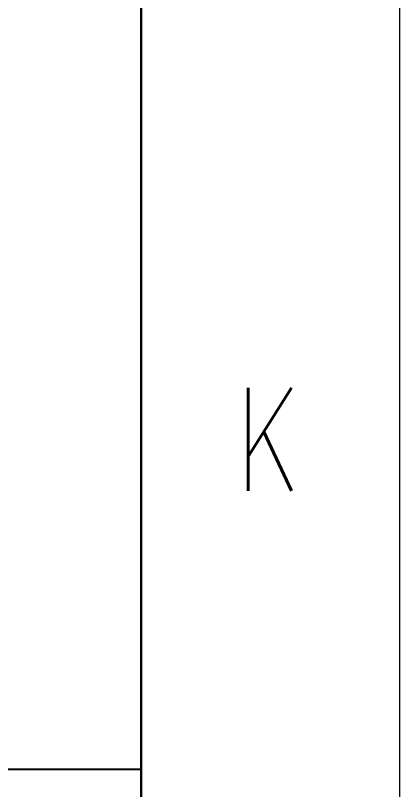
# Model space of a CAD drawing. Header units: inches. Extents: x 19 to 689223, y 34 to 210034.
# Drawn here: x 685505 to 689223, y 22836 to 30335 of the extents above; entities that cross this region are included whole.
import ezdxf

# ---------------------------------------------------------------- set-up
doc = ezdxf.new("R2010")
doc.units = ezdxf.units.IN
doc.header["$MEASUREMENT"] = 0
doc.layers.add('TEG BORDER', color=7, linetype='Continuous')
doc.styles.add('TEG BORDER', font='txt_qlt.shx', dxfattribs={"width": 0.7, "bigfont": 'hztxt.shx'})

# ---------------------------------------------------------------- blocks, each defined once
blk = doc.blocks.new('TEG BORDER A2')
blk.add_line((589, 5), (589, 116))
at = {"color": 5, "lineweight": 15}
blk.add_lwpolyline([(0, 420), (594, 420), (594, 0), (0, 0)], close=True, dxfattribs=at)
blk.add_lwpolyline([(5, 415), (589, 415), (589, 5), (5, 5)], close=True)
at = {"layer": 'TEG BORDER'}
blk.add_line((489, 46), (589, 46), dxfattribs=at)
at = {"insert": (592.09, 53.389), "char_height": 2, "width": 2, "attachment_point": 3, "style": 'TEG BORDER'}
blk.add_mtext('K', dxfattribs=at)

msp = doc.modelspace()

# ---------------------------------------------------------------- block references
at = {"xscale": 499.99999983125, "yscale": 499.99999983125, "zscale": 499.99999983125}
msp.add_blockref('TEG BORDER A2', (392223.4951, 34.1456), dxfattribs=at)

doc.saveas('drawing.dxf')
